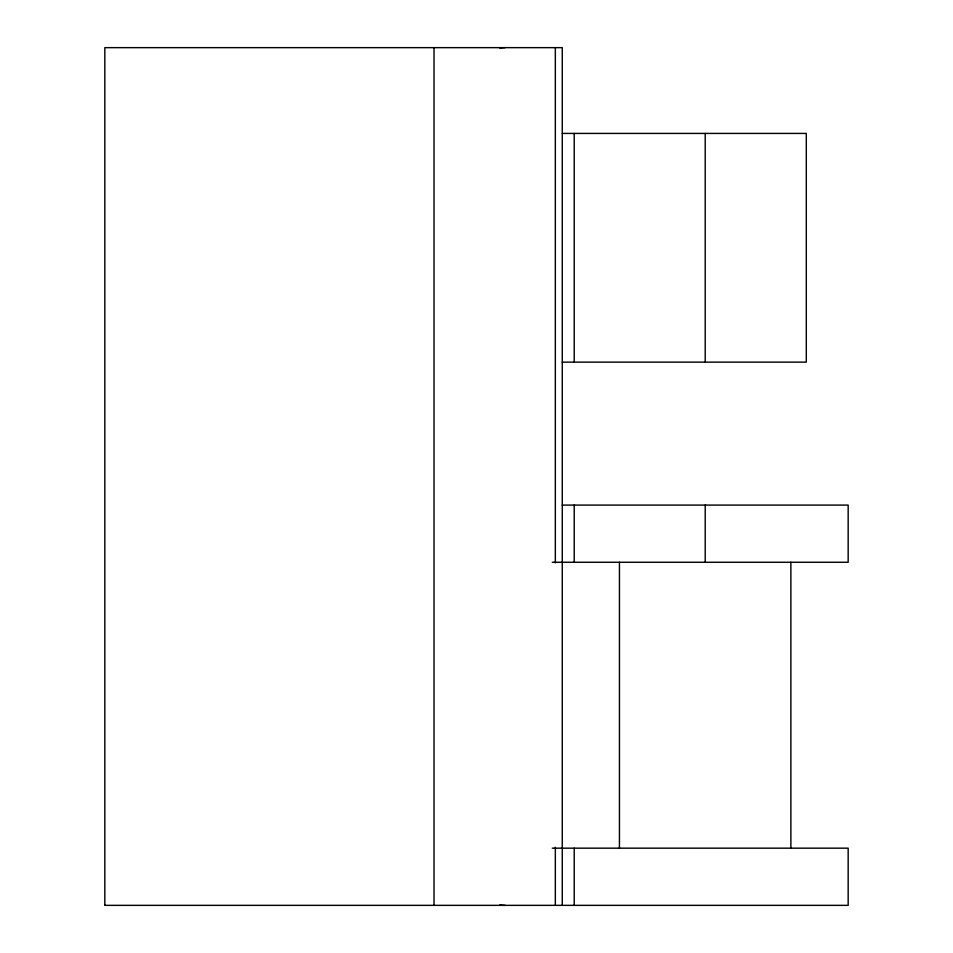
<?xml version="1.0" encoding="UTF-8"?>
<svg xmlns="http://www.w3.org/2000/svg" width="953" height="953" viewBox="0 0 953 953"><rect width="100%" height="100%" fill="white"/><g stroke="black" fill="none" stroke-linecap="round" stroke-linejoin="round"><path stroke-width="1.43" d="M552.275 848.17L848.17 848.17L848.17 905.35L104.83 905.35L105.306 904.873M104.83 905.35L104.83 47.65L562.27 47.65L562.27 905.35M562.27 133.42L806.298 133.42L806.298 362.14L562.27 362.14M562.27 505.09L848.17 505.09L848.17 562.27L552.275 562.27M790.883 562.27L790.883 848.17M705.22 133.42L705.22 362.14M705.22 505.09L705.22 562.27M619.45 562.27L619.45 848.17M574.206 133.42L574.206 362.14M574.206 505.09L574.206 562.27M574.206 848.17L574.206 905.35M555.337 47.65L555.337 562.866M555.337 847.277L555.337 905.35M434.032 47.65L434.032 905.35M505.09 905.35A28.59 28.59 0 0 1 499.884 904.873M499.884 48.126A28.59 28.59 0 0 1 505.09 47.65"/></g></svg>
